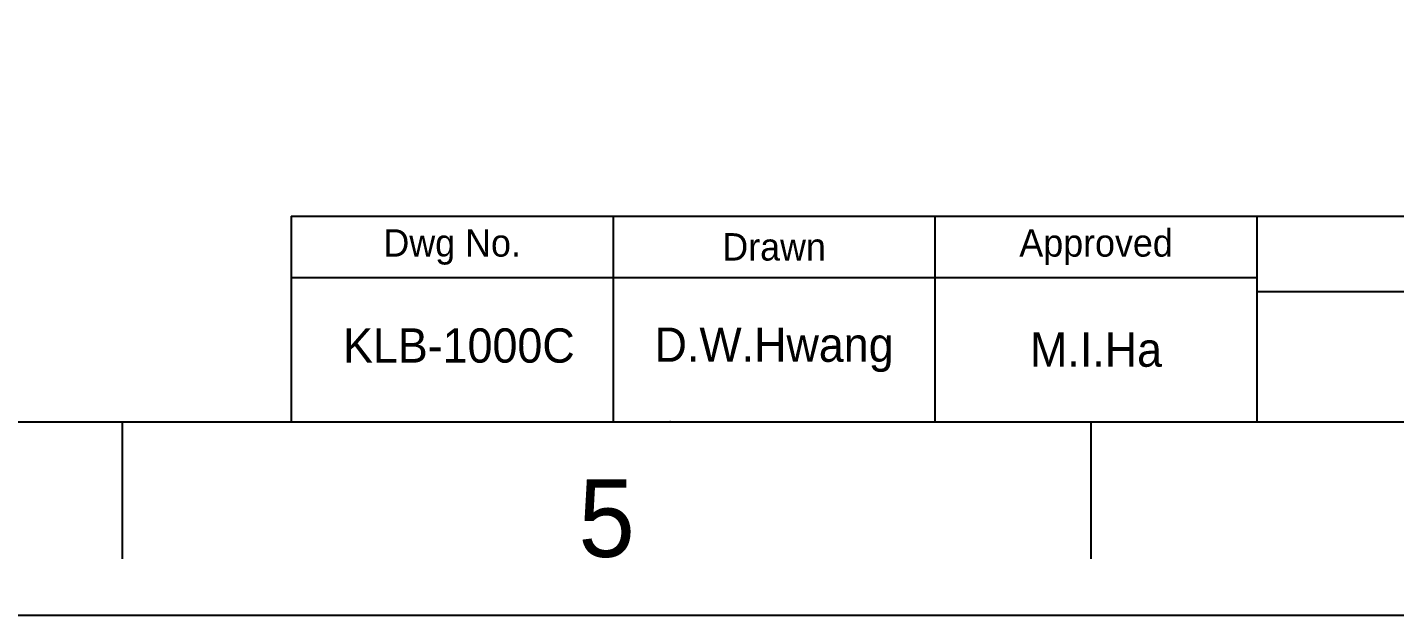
# Model space of a CAD drawing. Extents: x 8168 to 8762, y -18192 to -17772.
# Drawn here: x 8457.7 to 8557.5, y -18192 to -18149 of the extents above; entities that cross this region are included whole.
import ezdxf

# ---------------------------------------------------------------- set-up
doc = ezdxf.new("R2010")
doc.units = 0
doc.header["$MEASUREMENT"] = 0
doc.layers.get('0').update_dxf_attribs({"linetype": 'CONTINUOUS'})
doc.layers.add('FORM', color=7, linetype='CONTINUOUS')
doc.layers.add('TEXT', color=2, linetype='CONTINUOUS')
doc.styles.get("Standard").update_dxf_attribs({"font": 'Gulim.ttf'})

msp = doc.modelspace()

# ---------------------------------------------------------------- linework, layer by layer
for p, q in [((8181.824, -18177.827), (8747.481, -18177.827)), ((8464.652, -18177.827), (8464.652, -18187.827)), ((8535.359, -18177.827), (8535.359, -18187.827))]:
    msp.add_line(p, q)
msp.add_lwpolyline([(8167.683, -17771.969), (8761.622, -17771.969), (8761.622, -18191.969), (8167.683, -18191.969)], close=True)
msp.add_point((8504.652, -18177.827))
at = {"layer": 'FORM'}
for p, q in [((8476.981, -18162.827), (8747.481, -18162.827)), ((8476.981, -18162.827), (8476.981, -18177.827)), ((8500.481, -18162.827), (8500.481, -18177.827)), ((8523.981, -18177.827), (8523.981, -18162.827)), ((8547.481, -18177.827), (8547.481, -18162.827)), ((8547.481, -18167.327), (8476.981, -18167.327)), ((8547.481, -18168.327), (8687.481, -18168.327))]:
    msp.add_line(p, q, dxfattribs=at)
at = {"layer": 'TEXT'}
msp.add_point((8523.981, -18167.327), dxfattribs=at)

# ---------------------------------------------------------------- texts
at = {"insert": (8500.006, -18184.898), "char_height": 5.657, "attachment_point": 5}
msp.add_mtext_dynamic_manual_height_columns('5', width=50, gutter_width=12.5, heights=[0], dxfattribs=at)
at = {"layer": 'TEXT', "attachment_point": 5}
for s, insert, char_height in [('Dwg No.', (8488.731, -18165.077), 2), ('Drawn', (8512.231, -18165.077), 2), ('Approved', (8535.731, -18165.077), 2), ('KLB-1000C', (8489.222, -18172.278), 2.5), ('D.W.Hwang', (8512.231, -18172.577), 2.5), ('M.I.Ha', (8535.731, -18172.577), 2.5)]:
    msp.add_mtext_dynamic_manual_height_columns(s, width=23.5, gutter_width=12.5, heights=[0], dxfattribs=dict(at, insert=insert, char_height=char_height))

doc.saveas('drawing.dxf')
